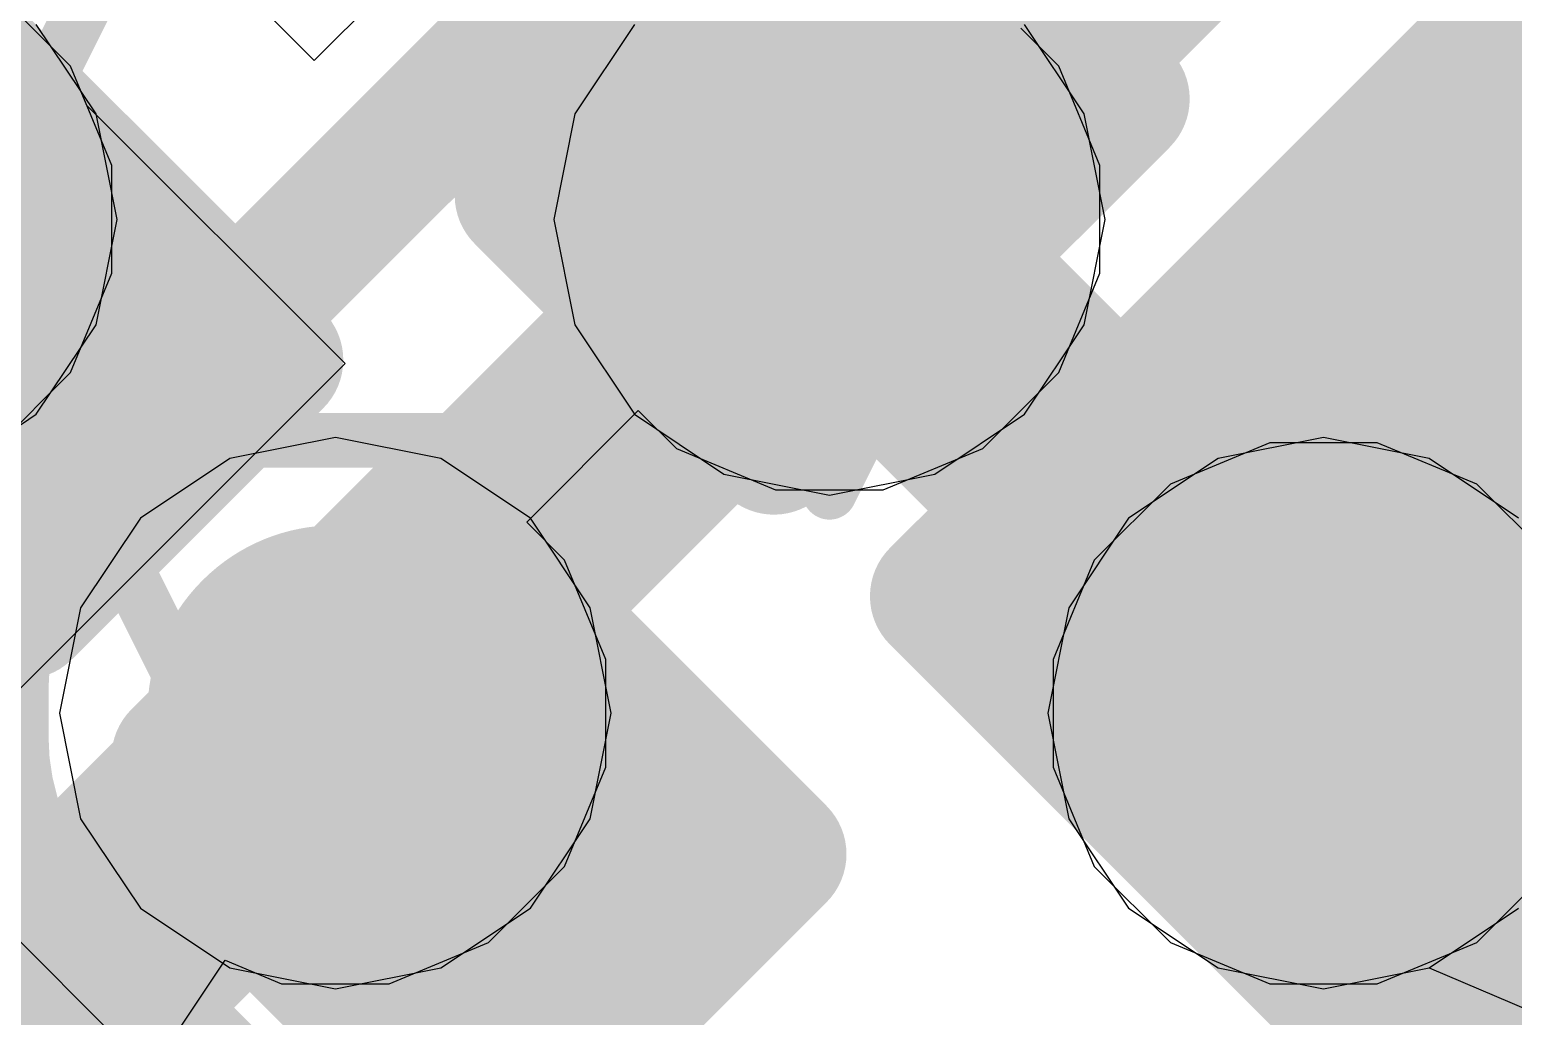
# Model space of a CAD drawing. Header units: inches. Extents: x -6 to 283, y -12 to 154.
# Drawn here: x 50.446 to 51.827, y 6.615 to 7.533 of the extents above; entities that cross this region are included whole.
import ezdxf

# ---------------------------------------------------------------- set-up
doc = ezdxf.new("R2010")
doc.units = ezdxf.units.IN
for name, color, linetype in [('Bottom Layer', 5, 'Continuous'), ('Bottom Overlay', 54, 'Continuous'), ('Bottom Paste', 16, 'Continuous'), ('Bottom Solder', 6, 'Continuous'), ('Drill Drawing', 1, 'Continuous'), ('GND-1', 16, 'Continuous'), ('GND-2', 90, 'Continuous'), ('GND-3', 216, 'Continuous'), ('GND-4', 54, 'Continuous'), ('PWR-1', 156, 'Continuous'), ('PWR-2', 130, 'Continuous'), ('Signal L1', 76, 'Continuous'), ('Signal L2', 6, 'Continuous'), ('Top Layer', 1, 'Continuous'), ('Top Paste', 8, 'Continuous'), ('Top Solder', 216, 'Continuous'), ('Via Holes', 16, 'Continuous')]:
    doc.layers.add(name, color=color, linetype=linetype)

# ---------------------------------------------------------------- blocks, each defined once
blk = doc.blocks.new('BGA_565_15_5_14_4__57')
at = {"layer": 'Top Layer'}
h = blk.add_hatch(color=1, dxfattribs=at)
edge = h.paths.add_edge_path()
edge.add_arc((2.925, -0.975), 0.125, 0, 360)
h = blk.add_hatch(color=1, dxfattribs=at)
edge = h.paths.add_edge_path()
edge.add_arc((2.925, -1.625), 0.125, 0, 360)
h = blk.add_hatch(color=1, dxfattribs=at)
edge = h.paths.add_edge_path()
edge.add_arc((3.575, -1.625), 0.125, 0, 360)
at = {"layer": 'Top Paste'}
h = blk.add_hatch(color=8, dxfattribs=at)
edge = h.paths.add_edge_path()
edge.add_arc((2.925, -0.975), 0.125, 0, 360)
h = blk.add_hatch(color=8, dxfattribs=at)
edge = h.paths.add_edge_path()
edge.add_arc((2.925, -1.625), 0.125, 0, 360)
h = blk.add_hatch(color=8, dxfattribs=at)
edge = h.paths.add_edge_path()
edge.add_arc((3.575, -1.625), 0.125, 0, 360)
at = {"layer": 'Top Solder'}
h = blk.add_hatch(color=216, dxfattribs=at)
edge = h.paths.add_edge_path()
edge.add_arc((2.925, -0.975), 0.175, 0, 360)
h = blk.add_hatch(color=216, dxfattribs=at)
edge = h.paths.add_edge_path()
edge.add_arc((2.925, -1.625), 0.175, 0, 360)
h = blk.add_hatch(color=216, dxfattribs=at)
edge = h.paths.add_edge_path()
edge.add_arc((3.575, -1.625), 0.175, 0, 360)
blk = doc.blocks.new('CAP_0201_B_355')
at = {"layer": 'Bottom Layer'}
for points in [[(-0.45, 0.15), (-0.15, 0.15), (-0.15, -0.15), (-0.45, -0.15)], [(0.15, 0.15), (0.45, 0.15), (0.45, -0.15), (0.15, -0.15)]]:
    blk.add_hatch(color=5, dxfattribs=at).paths.add_polyline_path(points)
at = {"layer": 'Bottom Paste'}
for points in [[(-0.45, 0.15), (-0.15, 0.15), (-0.15, -0.15), (-0.45, -0.15)], [(0.15, 0.15), (0.45, 0.15), (0.45, -0.15), (0.15, -0.15)]]:
    blk.add_hatch(color=16, dxfattribs=at).paths.add_polyline_path(points)
at = {"layer": 'Bottom Solder'}
for points in [[(-0.505, 0.205), (-0.095, 0.205), (-0.095, -0.205), (-0.505, -0.205)], [(0.095, 0.205), (0.505, 0.205), (0.505, -0.205), (0.095, -0.205)]]:
    blk.add_hatch(color=6, dxfattribs=at).paths.add_polyline_path(points)
at = {"layer": 'Bottom Overlay'}
for points in [[(-0.5334, 0.2286, 0.127, 0.127, 0), (-0.5334, -0.2286, 0.127, 0.127, 0)], [(-0.5334, 0.2286, 0.127, 0.127, 0), (-0.2032, 0.2286, 0.127, 0.127, 0)], [(0.2032, 0.2286, 0.127, 0.127, 0), (0.5334, 0.2286, 0.127, 0.127, 0)], [(0.5334, 0.2286, 0.127, 0.127, 0), (0.5334, -0.2286, 0.127, 0.127, 0)], [(-0.5334, -0.2286, 0.127, 0.127, 0), (-0.2032, -0.2286, 0.127, 0.127, 0)], [(0.2032, -0.2286, 0.127, 0.127, 0), (0.5334, -0.2286, 0.127, 0.127, 0)]]:
    blk.add_lwpolyline(points, format="xyseb", dxfattribs=at)
for points in [[(-0.5651, 0.2286, 0.0635, 0.0635, 1), (-0.5016, 0.2286, 0.0635, 0.0635, 1)], [(-0.5651, 0.2286, 0.0635, 0.0635, 1), (-0.5016, 0.2286, 0.0635, 0.0635, 1)], [(-0.2349, 0.2286, 0.0635, 0.0635, 1), (-0.1714, 0.2286, 0.0635, 0.0635, 1)], [(0.1714, 0.2286, 0.0635, 0.0635, 1), (0.2349, 0.2286, 0.0635, 0.0635, 1)], [(0.5016, 0.2286, 0.0635, 0.0635, 1), (0.5651, 0.2286, 0.0635, 0.0635, 1)], [(0.5016, 0.2286, 0.0635, 0.0635, 1), (0.5651, 0.2286, 0.0635, 0.0635, 1)], [(-0.5651, -0.2286, 0.0635, 0.0635, 1), (-0.5016, -0.2286, 0.0635, 0.0635, 1)], [(-0.5651, -0.2286, 0.0635, 0.0635, 1), (-0.5016, -0.2286, 0.0635, 0.0635, 1)], [(-0.2349, -0.2286, 0.0635, 0.0635, 1), (-0.1714, -0.2286, 0.0635, 0.0635, 1)], [(0.1714, -0.2286, 0.0635, 0.0635, 1), (0.2349, -0.2286, 0.0635, 0.0635, 1)], [(0.5016, -0.2286, 0.0635, 0.0635, 1), (0.5651, -0.2286, 0.0635, 0.0635, 1)], [(0.5016, -0.2286, 0.0635, 0.0635, 1), (0.5651, -0.2286, 0.0635, 0.0635, 1)]]:
    blk.add_lwpolyline(points, format="xyseb", close=True, dxfattribs=at)
blk = doc.blocks.new('CAP_0201_B_363')
at = {"layer": 'Bottom Layer'}
for points in [[(-0.45, 0.15), (-0.15, 0.15), (-0.15, -0.15), (-0.45, -0.15)], [(0.15, 0.15), (0.45, 0.15), (0.45, -0.15), (0.15, -0.15)]]:
    blk.add_hatch(color=5, dxfattribs=at).paths.add_polyline_path(points)
at = {"layer": 'Bottom Paste'}
for points in [[(-0.45, 0.15), (-0.15, 0.15), (-0.15, -0.15), (-0.45, -0.15)], [(0.15, 0.15), (0.45, 0.15), (0.45, -0.15), (0.15, -0.15)]]:
    blk.add_hatch(color=16, dxfattribs=at).paths.add_polyline_path(points)
at = {"layer": 'Bottom Solder'}
for points in [[(-0.505, 0.205), (-0.095, 0.205), (-0.095, -0.205), (-0.505, -0.205)], [(0.095, 0.205), (0.505, 0.205), (0.505, -0.205), (0.095, -0.205)]]:
    blk.add_hatch(color=6, dxfattribs=at).paths.add_polyline_path(points)
at = {"layer": 'Bottom Overlay'}
for points in [[(-0.2032, 0.2286, 0.127, 0.127, 0), (-0.5334, 0.2286, 0.127, 0.127, 0)], [(-0.5334, 0.2286, 0.127, 0.127, 0), (-0.5334, -0.2286, 0.127, 0.127, 0)], [(0.5334, 0.2286, 0.127, 0.127, 0), (0.2032, 0.2286, 0.127, 0.127, 0)], [(0.5334, 0.2286, 0.127, 0.127, 0), (0.5334, -0.2286, 0.127, 0.127, 0)], [(-0.2032, -0.2286, 0.127, 0.127, 0), (-0.5334, -0.2286, 0.127, 0.127, 0)], [(0.5334, -0.2286, 0.127, 0.127, 0), (0.2032, -0.2286, 0.127, 0.127, 0)]]:
    blk.add_lwpolyline(points, format="xyseb", dxfattribs=at)
for points in [[(-0.5651, 0.2286, 0.0635, 0.0635, 1), (-0.5016, 0.2286, 0.0635, 0.0635, 1)], [(-0.5651, 0.2286, 0.0635, 0.0635, 1), (-0.5016, 0.2286, 0.0635, 0.0635, 1)], [(-0.2349, 0.2286, 0.0635, 0.0635, 1), (-0.1714, 0.2286, 0.0635, 0.0635, 1)], [(0.1714, 0.2286, 0.0635, 0.0635, 1), (0.2349, 0.2286, 0.0635, 0.0635, 1)], [(0.5016, 0.2286, 0.0635, 0.0635, 1), (0.5651, 0.2286, 0.0635, 0.0635, 1)], [(0.5016, 0.2286, 0.0635, 0.0635, 1), (0.5651, 0.2286, 0.0635, 0.0635, 1)], [(-0.5651, -0.2286, 0.0635, 0.0635, 1), (-0.5016, -0.2286, 0.0635, 0.0635, 1)], [(-0.5651, -0.2286, 0.0635, 0.0635, 1), (-0.5016, -0.2286, 0.0635, 0.0635, 1)], [(-0.2349, -0.2286, 0.0635, 0.0635, 1), (-0.1714, -0.2286, 0.0635, 0.0635, 1)], [(0.1714, -0.2286, 0.0635, 0.0635, 1), (0.2349, -0.2286, 0.0635, 0.0635, 1)], [(0.5016, -0.2286, 0.0635, 0.0635, 1), (0.5651, -0.2286, 0.0635, 0.0635, 1)], [(0.5016, -0.2286, 0.0635, 0.0635, 1), (0.5651, -0.2286, 0.0635, 0.0635, 1)]]:
    blk.add_lwpolyline(points, format="xyseb", close=True, dxfattribs=at)
blk = doc.blocks.new('CAP_0201_B_365')
at = {"layer": 'Bottom Layer'}
for points in [[(-0.45, 0.15), (-0.15, 0.15), (-0.15, -0.15), (-0.45, -0.15)], [(0.15, 0.15), (0.45, 0.15), (0.45, -0.15), (0.15, -0.15)]]:
    blk.add_hatch(color=5, dxfattribs=at).paths.add_polyline_path(points)
at = {"layer": 'Bottom Paste'}
for points in [[(-0.45, 0.15), (-0.15, 0.15), (-0.15, -0.15), (-0.45, -0.15)], [(0.15, 0.15), (0.45, 0.15), (0.45, -0.15), (0.15, -0.15)]]:
    blk.add_hatch(color=16, dxfattribs=at).paths.add_polyline_path(points)
at = {"layer": 'Bottom Solder'}
for points in [[(-0.505, 0.205), (-0.095, 0.205), (-0.095, -0.205), (-0.505, -0.205)], [(0.095, 0.205), (0.505, 0.205), (0.505, -0.205), (0.095, -0.205)]]:
    blk.add_hatch(color=6, dxfattribs=at).paths.add_polyline_path(points)
at = {"layer": 'Bottom Overlay'}
for points in [[(-0.5334, 0.2286, 0.127, 0.127, 0), (-0.5334, -0.2286, 0.127, 0.127, 0)], [(-0.5334, 0.2286, 0.127, 0.127, 0), (-0.2032, 0.2286, 0.127, 0.127, 0)], [(0.2032, 0.2286, 0.127, 0.127, 0), (0.5334, 0.2286, 0.127, 0.127, 0)], [(0.5334, 0.2286, 0.127, 0.127, 0), (0.5334, -0.2286, 0.127, 0.127, 0)], [(-0.5334, -0.2286, 0.127, 0.127, 0), (-0.2032, -0.2286, 0.127, 0.127, 0)], [(0.2032, -0.2286, 0.127, 0.127, 0), (0.5334, -0.2286, 0.127, 0.127, 0)]]:
    blk.add_lwpolyline(points, format="xyseb", dxfattribs=at)
for points in [[(-0.5651, 0.2286, 0.0635, 0.0635, 1), (-0.5016, 0.2286, 0.0635, 0.0635, 1)], [(-0.5651, 0.2286, 0.0635, 0.0635, 1), (-0.5016, 0.2286, 0.0635, 0.0635, 1)], [(-0.2349, 0.2286, 0.0635, 0.0635, 1), (-0.1714, 0.2286, 0.0635, 0.0635, 1)], [(0.1714, 0.2286, 0.0635, 0.0635, 1), (0.2349, 0.2286, 0.0635, 0.0635, 1)], [(0.5016, 0.2286, 0.0635, 0.0635, 1), (0.5651, 0.2286, 0.0635, 0.0635, 1)], [(0.5016, 0.2286, 0.0635, 0.0635, 1), (0.5651, 0.2286, 0.0635, 0.0635, 1)], [(-0.5651, -0.2286, 0.0635, 0.0635, 1), (-0.5016, -0.2286, 0.0635, 0.0635, 1)], [(-0.5651, -0.2286, 0.0635, 0.0635, 1), (-0.5016, -0.2286, 0.0635, 0.0635, 1)], [(-0.2349, -0.2286, 0.0635, 0.0635, 1), (-0.1714, -0.2286, 0.0635, 0.0635, 1)], [(0.1714, -0.2286, 0.0635, 0.0635, 1), (0.2349, -0.2286, 0.0635, 0.0635, 1)], [(0.5016, -0.2286, 0.0635, 0.0635, 1), (0.5651, -0.2286, 0.0635, 0.0635, 1)], [(0.5016, -0.2286, 0.0635, 0.0635, 1), (0.5651, -0.2286, 0.0635, 0.0635, 1)]]:
    blk.add_lwpolyline(points, format="xyseb", close=True, dxfattribs=at)
blk = doc.blocks.new('C___0603_B_391')
at = {"layer": 'Bottom Layer'}
blk.add_hatch(color=5, dxfattribs=at).paths.add_polyline_path([(-1.143, -0.4445), (-1.143, 0.4445), (-0.381, 0.4445), (-0.381, -0.4445)])
at = {"layer": 'Bottom Paste'}
blk.add_hatch(color=16, dxfattribs=at).paths.add_polyline_path([(-1.143, -0.4445), (-1.143, 0.4445), (-0.381, 0.4445), (-0.381, -0.4445)])
at = {"layer": 'Bottom Solder'}
blk.add_hatch(color=6, dxfattribs=at).paths.add_polyline_path([(-1.203, -0.5045), (-1.203, 0.5045), (-0.321, 0.5045), (-0.321, -0.5045)])
at = {"layer": 'Bottom Overlay'}
for points in [[(-1.2446, -0.5334, 0.127, 0.127, 0), (-1.2446, 0.5334, 0.127, 0.127, 0)], [(-1.2446, -0.5334, 0.127, 0.127, 0), (-0.4572, -0.5334, 0.127, 0.127, 0)]]:
    blk.add_lwpolyline(points, format="xyseb", dxfattribs=at)
blk.add_lwpolyline([(-1.2764, -0.5334, 0.0635, 0.0635, 1), (-1.2128, -0.5334, 0.0635, 0.0635, 1)], format="xyseb", close=True, dxfattribs=at)
blk.add_lwpolyline([(-1.2764, -0.5334, 0.0635, 0.0635, 1), (-1.2128, -0.5334, 0.0635, 0.0635, 1)], format="xyseb", close=True, dxfattribs=at)

msp = doc.modelspace()

# ---------------------------------------------------------------- hatches: boundary and pattern name
at = {"layer": 'Bottom Layer'}
h = msp.add_hatch(color=5, dxfattribs=at)
edge = h.paths.add_edge_path()
edge.add_arc((51.1905, 7.3567), 0.15, 0, 360)
h = msp.add_hatch(color=5, dxfattribs=at)
edge = h.paths.add_edge_path()
edge.add_arc((50.7309, 6.8971), 0.15, 0, 360)
h = msp.add_hatch(color=5, dxfattribs=at)
edge = h.paths.add_edge_path()
edge.add_arc((51.6501, 6.8971), 0.15, 0, 360)
at = {"layer": 'GND-1'}
h = msp.add_hatch(color=16, dxfattribs=at)
edge = h.paths.add_edge_path()
edge.add_arc((51.1905, 7.3567), 0.15, 0, 360)
h = msp.add_hatch(color=16, dxfattribs=at)
edge = h.paths.add_edge_path()
edge.add_arc((50.7309, 6.8971), 0.15, 0, 360)
h = msp.add_hatch(color=16, dxfattribs=at)
edge = h.paths.add_edge_path()
edge.add_arc((51.6501, 6.8971), 0.15, 0, 360)
at = {"layer": 'GND-2'}
h = msp.add_hatch(color=90, dxfattribs=at)
edge = h.paths.add_edge_path()
edge.add_arc((51.1905, 7.3567), 0.15, 0, 360)
h = msp.add_hatch(color=90, dxfattribs=at)
edge = h.paths.add_edge_path()
edge.add_arc((50.7309, 6.8971), 0.15, 0, 360)
h = msp.add_hatch(color=90, dxfattribs=at)
edge = h.paths.add_edge_path()
edge.add_arc((51.6501, 6.8971), 0.15, 0, 360)
at = {"layer": 'GND-3'}
h = msp.add_hatch(color=216, dxfattribs=at)
edge = h.paths.add_edge_path()
edge.add_arc((51.1905, 7.3567), 0.15, 0, 360)
h = msp.add_hatch(color=216, dxfattribs=at)
edge = h.paths.add_edge_path()
edge.add_arc((50.7309, 6.8971), 0.15, 0, 360)
h = msp.add_hatch(color=216, dxfattribs=at)
edge = h.paths.add_edge_path()
edge.add_arc((51.6501, 6.8971), 0.15, 0, 360)
at = {"layer": 'GND-4'}
h = msp.add_hatch(color=54, dxfattribs=at)
edge = h.paths.add_edge_path()
edge.add_arc((51.1905, 7.3567), 0.15, 0, 360)
h = msp.add_hatch(color=54, dxfattribs=at)
edge = h.paths.add_edge_path()
edge.add_arc((50.7309, 6.8971), 0.15, 0, 360)
h = msp.add_hatch(color=54, dxfattribs=at)
edge = h.paths.add_edge_path()
edge.add_arc((51.6501, 6.8971), 0.15, 0, 360)
at = {"layer": 'PWR-1'}
h = msp.add_hatch(color=156, dxfattribs=at)
edge = h.paths.add_edge_path()
edge.add_arc((51.1905, 7.3567), 0.15, 0, 360)
h = msp.add_hatch(color=156, dxfattribs=at)
edge = h.paths.add_edge_path()
edge.add_arc((50.7309, 6.8971), 0.15, 0, 360)
h = msp.add_hatch(color=156, dxfattribs=at)
edge = h.paths.add_edge_path()
edge.add_arc((51.6501, 6.8971), 0.15, 0, 360)
at = {"layer": 'PWR-2'}
h = msp.add_hatch(color=130, dxfattribs=at)
edge = h.paths.add_edge_path()
edge.add_arc((51.1905, 7.3567), 0.15, 0, 360)
h = msp.add_hatch(color=130, dxfattribs=at)
edge = h.paths.add_edge_path()
edge.add_arc((50.7309, 6.8971), 0.15, 0, 360)
h = msp.add_hatch(color=130, dxfattribs=at)
edge = h.paths.add_edge_path()
edge.add_arc((51.6501, 6.8971), 0.15, 0, 360)
at = {"layer": 'Signal L1'}
h = msp.add_hatch(color=76, dxfattribs=at)
edge = h.paths.add_edge_path()
edge.add_arc((51.1905, 7.3567), 0.15, 0, 360)
h = msp.add_hatch(color=76, dxfattribs=at)
edge = h.paths.add_edge_path()
edge.add_arc((50.7309, 6.8971), 0.15, 0, 360)
h = msp.add_hatch(color=76, dxfattribs=at)
edge = h.paths.add_edge_path()
edge.add_arc((51.6501, 6.8971), 0.15, 0, 360)
at = {"layer": 'Signal L2'}
h = msp.add_hatch(color=6, dxfattribs=at)
edge = h.paths.add_edge_path()
edge.add_arc((51.1905, 7.3567), 0.15, 0, 360)
h = msp.add_hatch(color=6, dxfattribs=at)
edge = h.paths.add_edge_path()
edge.add_arc((50.7309, 6.8971), 0.15, 0, 360)
h = msp.add_hatch(color=6, dxfattribs=at)
edge = h.paths.add_edge_path()
edge.add_arc((51.6501, 6.8971), 0.15, 0, 360)
at = {"layer": 'Top Layer'}
h = msp.add_hatch(color=1, dxfattribs=at)
edge = h.paths.add_edge_path()
edge.add_arc((51.1905, 7.3567), 0.15, 0, 360)
h = msp.add_hatch(color=1, dxfattribs=at)
edge = h.paths.add_edge_path()
edge.add_arc((50.7309, 6.8971), 0.15, 0, 360)
h = msp.add_hatch(color=1, dxfattribs=at)
edge = h.paths.add_edge_path()
edge.add_arc((51.6501, 6.8971), 0.15, 0, 360)
at = {"layer": 'Via Holes'}
h = msp.add_hatch(color=7, dxfattribs=at)
edge = h.paths.add_edge_path()
edge.add_arc((51.1905, 7.3567), 0.075, 0, 360)
h = msp.add_hatch(color=7, dxfattribs=at)
edge = h.paths.add_edge_path()
edge.add_arc((50.7309, 6.8971), 0.075, 0, 360)
h = msp.add_hatch(color=7, dxfattribs=at)
edge = h.paths.add_edge_path()
edge.add_arc((51.6501, 6.8971), 0.075, 0, 360)

# ---------------------------------------------------------------- linework, layer by layer
at = {"layer": 'Bottom Layer'}
for p, q in [((50.63, 7.5858), (50.7112, 7.5046)), ((50.4845, 7.4993), (50.4137, 7.57)), ((50.7112, 7.5046), (50.7714, 7.5648)), ((50.4997, 7.4627), (50.4845, 7.4993)), ((50.7398, 7.2225), (50.4997, 7.4627)), ((50.3481, 6.8308), (50.7398, 7.2225)), ((50.576, 6.5461), (50.3919, 6.7302))]:
    msp.add_line(p, q, dxfattribs=at)
at = {"layer": 'Drill Drawing'}
for points in [[(50.2712, 7.1027, 0.0508, 0.0508, 0), (50.5252, 7.6107, 0.0508, 0.0508, 0)], [(50.9365, 7.6107, 0.0508, 0.0508, 0), (51.1905, 7.1027, 0.0508, 0.0508, 0)], [(51.1905, 7.1027, 0.0508, 0.0508, 0), (51.4445, 7.6107, 0.0508, 0.0508, 0)], [(50.4769, 7.1511, 0.0508, 0.0508, 0), (50.9849, 7.1511, 0.0508, 0.0508, 0)], [(50.4769, 7.1511, 0.0508, 0.0508, 0), (50.7309, 6.6431, 0.0508, 0.0508, 0)], [(50.7309, 6.6431, 0.0508, 0.0508, 0), (50.9849, 7.1511, 0.0508, 0.0508, 0)], [(51.3961, 7.1511, 0.0508, 0.0508, 0), (51.9041, 7.1511, 0.0508, 0.0508, 0)], [(51.3961, 7.1511, 0.0508, 0.0508, 0), (51.6501, 6.6431, 0.0508, 0.0508, 0)], [(51.6501, 6.6431, 0.0508, 0.0508, 0), (51.9041, 7.1511, 0.0508, 0.0508, 0)]]:
    msp.add_lwpolyline(points, format="xyseb", dxfattribs=at)
for points in [[(50.4642, 7.1511, 0.0254, 0.0254, 1), (50.4896, 7.1511, 0.0254, 0.0254, 1)], [(50.4642, 7.1511, 0.0254, 0.0254, 1), (50.4896, 7.1511, 0.0254, 0.0254, 1)], [(50.9722, 7.1511, 0.0254, 0.0254, 1), (50.9976, 7.1511, 0.0254, 0.0254, 1)], [(50.9722, 7.1511, 0.0254, 0.0254, 1), (50.9976, 7.1511, 0.0254, 0.0254, 1)], [(51.3834, 7.1511, 0.0254, 0.0254, 1), (51.4088, 7.1511, 0.0254, 0.0254, 1)], [(51.3834, 7.1511, 0.0254, 0.0254, 1), (51.4088, 7.1511, 0.0254, 0.0254, 1)], [(51.1778, 7.1027, 0.0254, 0.0254, 1), (51.2032, 7.1027, 0.0254, 0.0254, 1)], [(51.1778, 7.1027, 0.0254, 0.0254, 1), (51.2032, 7.1027, 0.0254, 0.0254, 1)], [(50.7182, 6.6431, 0.0254, 0.0254, 1), (50.7436, 6.6431, 0.0254, 0.0254, 1)], [(50.7182, 6.6431, 0.0254, 0.0254, 1), (50.7436, 6.6431, 0.0254, 0.0254, 1)], [(51.6374, 6.6431, 0.0254, 0.0254, 1), (51.6628, 6.6431, 0.0254, 0.0254, 1)], [(51.6374, 6.6431, 0.0254, 0.0254, 1), (51.6628, 6.6431, 0.0254, 0.0254, 1)]]:
    msp.add_lwpolyline(points, format="xyseb", close=True, dxfattribs=at)
at = {"layer": 'GND-1'}
for p, q in [((50.4845, 7.4993), (50.4137, 7.57)), ((50.5228, 7.4068), (50.4845, 7.4993)), ((50.5228, 7.3067), (50.5228, 7.4068)), ((50.4845, 7.2142), (50.5228, 7.3067)), ((50.4137, 7.1434), (50.4845, 7.2142))]:
    msp.add_line(p, q, dxfattribs=at)
at = {"layer": 'GND-2'}
for p, q in [((50.4845, 7.4993), (50.4137, 7.57)), ((50.5228, 7.4068), (50.4845, 7.4993)), ((50.5228, 7.3067), (50.5228, 7.4068)), ((50.4845, 7.2142), (50.5228, 7.3067)), ((50.4137, 7.1434), (50.4845, 7.2142))]:
    msp.add_line(p, q, dxfattribs=at)
at = {"layer": 'GND-3'}
for p, q in [((50.4845, 7.4993), (50.4137, 7.57)), ((50.5228, 7.4068), (50.4845, 7.4993)), ((50.5228, 7.3067), (50.5228, 7.4068)), ((50.4845, 7.2142), (50.5228, 7.3067)), ((50.4137, 7.1434), (50.4845, 7.2142))]:
    msp.add_line(p, q, dxfattribs=at)
at = {"layer": 'GND-4'}
for p, q in [((50.4845, 7.4993), (50.4137, 7.57)), ((50.5228, 7.4068), (50.4845, 7.4993)), ((50.5228, 7.3067), (50.5228, 7.4068)), ((50.4845, 7.2142), (50.5228, 7.3067)), ((50.4137, 7.1434), (50.4845, 7.2142))]:
    msp.add_line(p, q, dxfattribs=at)
at = {"layer": 'PWR-1'}
for p, q in [((50.5082, 7.4549), (50.4526, 7.5381)), ((51.0091, 7.5381), (50.9535, 7.4549)), ((51.4275, 7.4549), (51.3719, 7.5381)), ((50.5278, 7.3567), (50.5082, 7.4549)), ((50.9535, 7.4549), (50.9339, 7.3567)), ((51.447, 7.3567), (51.4275, 7.4549)), ((50.5082, 7.2586), (50.5278, 7.3567)), ((50.9339, 7.3567), (50.9535, 7.2586)), ((51.4275, 7.2586), (51.447, 7.3567)), ((50.4526, 7.1753), (50.5082, 7.2586)), ((50.9535, 7.2586), (51.0091, 7.1753)), ((51.3719, 7.1753), (51.4275, 7.2586)), ((50.3694, 7.1197), (50.4526, 7.1753)), ((51.0091, 7.1753), (51.0923, 7.1197)), ((51.2886, 7.1197), (51.3719, 7.1753)), ((50.7309, 7.1536), (50.6327, 7.1341)), ((50.829, 7.1341), (50.7309, 7.1536)), ((51.6501, 7.1536), (51.5519, 7.1341)), ((51.7483, 7.1341), (51.6501, 7.1536)), ((50.6327, 7.1341), (50.5495, 7.0785)), ((50.9122, 7.0785), (50.829, 7.1341)), ((51.5519, 7.1341), (51.4687, 7.0785)), ((51.8315, 7.0785), (51.7483, 7.1341)), ((51.0923, 7.1197), (51.1905, 7.1002)), ((51.1905, 7.1002), (51.2886, 7.1197)), ((50.5495, 7.0785), (50.4938, 6.9953)), ((50.9679, 6.9953), (50.9122, 7.0785)), ((51.4687, 7.0785), (51.4131, 6.9953)), ((50.4938, 6.9953), (50.4743, 6.8971)), ((50.9874, 6.8971), (50.9679, 6.9953)), ((51.4131, 6.9953), (51.3936, 6.8971)), ((50.4743, 6.8971), (50.4938, 6.799)), ((50.9679, 6.799), (50.9874, 6.8971)), ((51.3936, 6.8971), (51.4131, 6.799)), ((50.4938, 6.799), (50.5495, 6.7157)), ((50.9122, 6.7157), (50.9679, 6.799)), ((51.4131, 6.799), (51.4687, 6.7157)), ((50.5495, 6.7157), (50.6327, 6.6601)), ((50.829, 6.6601), (50.9122, 6.7157)), ((51.4687, 6.7157), (51.5519, 6.6601)), ((50.6327, 6.6601), (50.7309, 6.6406)), ((50.7309, 6.6406), (50.829, 6.6601)), ((51.5519, 6.6601), (51.6501, 6.6406)), ((51.6501, 6.6406), (51.7483, 6.6601)), ((51.7483, 6.6601), (51.8649, 6.6105))]:
    msp.add_line(p, q, dxfattribs=at)
at = {"layer": 'PWR-2'}
for p, q in [((50.5082, 7.4549), (50.4526, 7.5381)), ((51.0091, 7.5381), (50.9535, 7.4549)), ((51.4275, 7.4549), (51.3719, 7.5381)), ((50.5278, 7.3567), (50.5082, 7.4549)), ((50.9535, 7.4549), (50.9339, 7.3567)), ((51.447, 7.3567), (51.4275, 7.4549)), ((50.5082, 7.2586), (50.5278, 7.3567)), ((50.9339, 7.3567), (50.9535, 7.2586)), ((51.4275, 7.2586), (51.447, 7.3567)), ((50.4526, 7.1753), (50.5082, 7.2586)), ((50.9535, 7.2586), (51.0091, 7.1753)), ((51.3719, 7.1753), (51.4275, 7.2586)), ((50.3694, 7.1197), (50.4526, 7.1753)), ((51.0091, 7.1753), (51.0923, 7.1197)), ((51.2886, 7.1197), (51.3719, 7.1753)), ((50.7309, 7.1536), (50.6327, 7.1341)), ((50.829, 7.1341), (50.7309, 7.1536)), ((51.6501, 7.1536), (51.5519, 7.1341)), ((51.7483, 7.1341), (51.6501, 7.1536)), ((50.6327, 7.1341), (50.5495, 7.0785)), ((50.9122, 7.0785), (50.829, 7.1341)), ((51.5519, 7.1341), (51.4687, 7.0785)), ((51.8315, 7.0785), (51.7483, 7.1341)), ((51.0923, 7.1197), (51.1905, 7.1002)), ((51.1905, 7.1002), (51.2886, 7.1197)), ((50.5495, 7.0785), (50.4938, 6.9953)), ((50.9679, 6.9953), (50.9122, 7.0785)), ((51.4687, 7.0785), (51.4131, 6.9953)), ((50.4938, 6.9953), (50.4743, 6.8971)), ((50.9874, 6.8971), (50.9679, 6.9953)), ((51.4131, 6.9953), (51.3936, 6.8971)), ((50.4743, 6.8971), (50.4938, 6.799)), ((50.9679, 6.799), (50.9874, 6.8971)), ((51.3936, 6.8971), (51.4131, 6.799)), ((50.4938, 6.799), (50.5495, 6.7157)), ((50.9122, 6.7157), (50.9679, 6.799)), ((51.4131, 6.799), (51.4687, 6.7157)), ((50.5495, 6.7157), (50.6327, 6.6601)), ((50.829, 6.6601), (50.9122, 6.7157)), ((51.4687, 6.7157), (51.5519, 6.6601)), ((51.7483, 6.6601), (51.8315, 6.7157)), ((50.6327, 6.6601), (50.7309, 6.6406)), ((50.7309, 6.6406), (50.829, 6.6601)), ((51.5519, 6.6601), (51.6501, 6.6406)), ((51.6501, 6.6406), (51.7483, 6.6601))]:
    msp.add_line(p, q, dxfattribs=at)
at = {"layer": 'Signal L1'}
for points in [[(50.4749, 7.1001, 0.127, 0.127, 0), (51.0789, 7.7041, 0.127, 0.127, 0)], [(50.4005, 6.9205, 0.127, 0.127, -0.198912), (50.4749, 7.1001, 0.127, 0.127, 0)], [(50.4005, 6.8746, 0.127, 0.127, 0), (50.4005, 6.9205, 0.127, 0.127, 0)], [(50.4749, 6.695, 0.127, 0.127, -0.198912), (50.4005, 6.8746, 0.127, 0.127, 0)], [(50.4749, 6.695, 0.127, 0.127, 0), (51.9981, 5.1717, 0.127, 0.127, 0)]]:
    msp.add_lwpolyline(points, format="xyseb", dxfattribs=at)
for points in [[(50.4431, 7.1001, 0.0635, 0.0635, 1), (50.5066, 7.1001, 0.0635, 0.0635, 1)], [(50.4431, 7.1001, 0.0635, 0.0635, 1), (50.5066, 7.1001, 0.0635, 0.0635, 1)], [(50.3687, 6.9205, 0.0635, 0.0635, 1), (50.4322, 6.9205, 0.0635, 0.0635, 1)], [(50.3687, 6.9205, 0.0635, 0.0635, 1), (50.4322, 6.9205, 0.0635, 0.0635, 1)], [(50.3687, 6.8746, 0.0635, 0.0635, 1), (50.4322, 6.8746, 0.0635, 0.0635, 1)], [(50.3687, 6.8746, 0.0635, 0.0635, 1), (50.4322, 6.8746, 0.0635, 0.0635, 1)], [(50.4431, 6.695, 0.0635, 0.0635, 1), (50.5066, 6.695, 0.0635, 0.0635, 1)], [(50.4431, 6.695, 0.0635, 0.0635, 1), (50.5066, 6.695, 0.0635, 0.0635, 1)]]:
    msp.add_lwpolyline(points, format="xyseb", close=True, dxfattribs=at)
at = {"layer": 'Signal L2'}
for p, q in [((51.4038, 7.4993), (51.3684, 7.5346)), ((51.4421, 7.4068), (51.4038, 7.4993)), ((51.4421, 7.3067), (51.4421, 7.4068)), ((51.4038, 7.2142), (51.4421, 7.3067)), ((51.333, 7.1434), (51.4038, 7.2142)), ((50.9088, 7.075), (51.0126, 7.1788)), ((51.0126, 7.1788), (51.048, 7.1434)), ((51.048, 7.1434), (51.1404, 7.1051)), ((51.2405, 7.1051), (51.333, 7.1434)), ((51.6, 7.1487), (51.5076, 7.1104)), ((51.7001, 7.1487), (51.6, 7.1487)), ((51.7926, 7.1104), (51.7001, 7.1487)), ((51.5076, 7.1104), (51.4368, 7.0396)), ((51.8634, 7.0396), (51.7926, 7.1104)), ((51.1404, 7.1051), (51.2405, 7.1051)), ((50.9441, 7.0396), (50.9088, 7.075)), ((50.9825, 6.9472), (50.9441, 7.0396)), ((51.4368, 7.0396), (51.3985, 6.9472)), ((50.9825, 6.8471), (50.9825, 6.9472)), ((51.3985, 6.9472), (51.3985, 6.8471)), ((50.9441, 6.7546), (50.9825, 6.8471)), ((51.3985, 6.8471), (51.4368, 6.7546)), ((50.8734, 6.6838), (50.9441, 6.7546)), ((51.4368, 6.7546), (51.5076, 6.6838)), ((51.7926, 6.6838), (51.8634, 6.7546)), ((50.7809, 6.6455), (50.8734, 6.6838)), ((51.5076, 6.6838), (51.6, 6.6455)), ((51.7001, 6.6455), (51.7926, 6.6838)), ((50.578, 6.5919), (50.6283, 6.6673)), ((50.6283, 6.6673), (50.6808, 6.6455)), ((50.6808, 6.6455), (50.7809, 6.6455)), ((51.6, 6.6455), (51.7001, 6.6455))]:
    msp.add_line(p, q, dxfattribs=at)
at = {"layer": 'Top Layer'}
for points in [[(51.1906, 7.3567, 0.254, 0.254, 0), (51.6502, 7.8163, 0.254, 0.254, 0)], [(51.6503, 7.8164, 0.254, 0.254, 0), (52.1098, 7.3569, 0.254, 0.254, 0)], [(50.7309, 6.8971, 0.254, 0.254, 0), (51.1905, 7.3567, 0.254, 0.254, 0)], [(51.1905, 7.3567, 0.254, 0.254, 0), (51.6501, 6.8971, 0.254, 0.254, 0)], [(51.6501, 6.8971, 0.254, 0.254, 0), (52.1097, 7.3567, 0.254, 0.254, 0)], [(50.2712, 6.4375, 0.254, 0.254, 0), (50.7309, 6.8971, 0.254, 0.254, 0)], [(51.6501, 6.8971, 0.254, 0.254, 0), (52.1097, 6.4375, 0.254, 0.254, 0)]]:
    msp.add_lwpolyline(points, format="xyseb", dxfattribs=at)
for points in [[(51.127, 7.3567, 0.127, 0.127, 1), (51.254, 7.3567, 0.127, 0.127, 1)], [(51.127, 7.3567, 0.127, 0.127, 1), (51.254, 7.3567, 0.127, 0.127, 1)], [(51.1271, 7.3567, 0.127, 0.127, 1), (51.2541, 7.3567, 0.127, 0.127, 1)], [(50.6674, 6.8971, 0.127, 0.127, 1), (50.7944, 6.8971, 0.127, 0.127, 1)], [(50.6674, 6.8971, 0.127, 0.127, 1), (50.7944, 6.8971, 0.127, 0.127, 1)], [(51.5866, 6.8971, 0.127, 0.127, 1), (51.7136, 6.8971, 0.127, 0.127, 1)], [(51.5866, 6.8971, 0.127, 0.127, 1), (51.7136, 6.8971, 0.127, 0.127, 1)], [(51.5866, 6.8971, 0.127, 0.127, 1), (51.7136, 6.8971, 0.127, 0.127, 1)]]:
    msp.add_lwpolyline(points, format="xyseb", close=True, dxfattribs=at)

# ---------------------------------------------------------------- block references
for name, p, rotation in [('BGA_565_15_5_14_4__57', (54.4079, 8.2759), 225), ('CAP_0201_B_363', (50.9233, 7.6842), 135), ('C___0603_B_391', (52.5489, 6.5031), 315), ('CAP_0201_B_355', (50.1359, 7.0104), 45), ('CAP_0201_B_365', (50.604, 6.5506), 45)]:
    msp.add_blockref(name, p, dxfattribs=dict(rotation=rotation))

doc.saveas('drawing.dxf')
